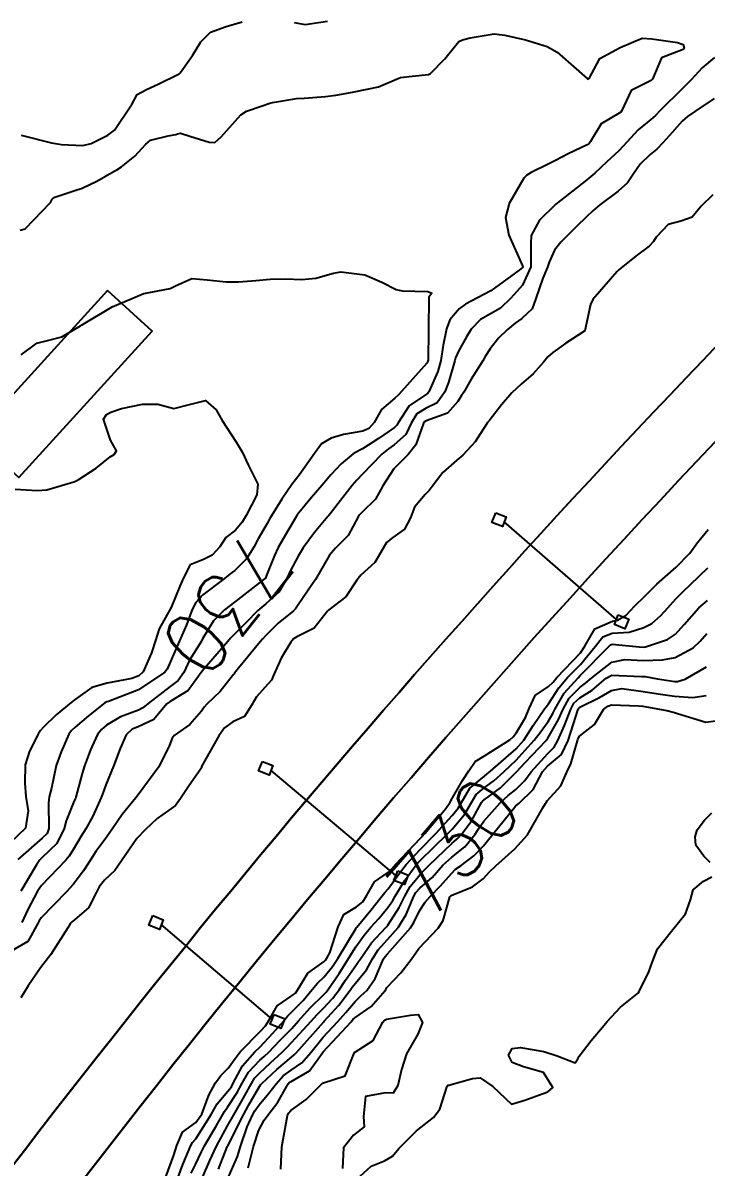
# Model space of a CAD drawing. Header units: metres. Extents: x 318500 to 325275, y 7408834 to 7428799.
# Drawn here: x 322358.5 to 322401.9, y 7417949.4 to 7418021.9 of the extents above; entities that cross this region are included whole.
import ezdxf
from ezdxf.enums import TextEntityAlignment as Align

# ---------------------------------------------------------------- set-up
doc = ezdxf.new("R2010")
doc.units = ezdxf.units.M
doc.header["$MEASUREMENT"] = 0
for name, color, linetype in [('Cotas', 45, 'Continuous'), ('Curvas de Nivel 1m', 11, 'Continuous'), ('Curvas de Nivel 5m', 15, 'Continuous'), ('Edificações', 30, 'Continuous'), ('Linha Férrea', 20, 'Continuous'), ('Pórticos', 45, 'Continuous'), ('Vias Primárias', 230, 'Continuous')]:
    doc.layers.add(name, color=color, linetype=linetype)
doc.styles.add('Style-STANDARD', font='STANDARD.shx')

msp = doc.modelspace()

# ---------------------------------------------------------------- linework, layer by layer
at = {"layer": 'Curvas de Nivel 1m', "flags": 128}
for points, elevation in [([(322358.431, 7418014.817), (322360.342, 7418014.339), (322360.975, 7418014.229), (322362.34, 7418014.16), (322362.877, 7418014.307), (322363.921, 7418014.826), (322364.353, 7418015.14), (322365.469, 7418016.804), (322365.78, 7418017.398), (322366.384, 7418017.721), (322367.117, 7418018.055), (322368.399, 7418018.689), (322368.453, 7418018.716), (322368.522, 7418018.768), (322369.29, 7418019.884), (322369.831, 7418020.749), (322370.436, 7418021.355), (322371.442, 7418021.727), (322372.443, 7418022.017)], 729), ([(322375.753, 7418021.98), (322376.442, 7418021.852), (322377.862, 7418022.056)], 729), ([(322402.422, 7418019.755), (322401.637, 7418019.096), (322400.932, 7418018.332), (322400.394, 7418017.785), (322398.944, 7418016.362), (322398.67, 7418016.071), (322398.372, 7418015.822), (322397.568, 7418015.171), (322396.844, 7418014.385), (322396.616, 7418014.118), (322396.342, 7418013.834), (322395.595, 7418013.137), (322394.818, 7418012.413), (322394.316, 7418011.988), (322392.358, 7418010.449), (322392.326, 7418010.423), (322392.299, 7418010.399), (322391.315, 7418009.43), (322390.784, 7418008.465), (322390.763, 7418007.964), (322390.756, 7418006.465), (322390.228, 7418005.309), (322389.485, 7418004.481), (322388.839, 7418003.862), (322388.205, 7418003.489), (322387.569, 7418003.14), (322386.982, 7418002.518), (322386.679, 7418002.027), (322386.169, 7418001.137), (322385.993, 7418000.701), (322385.946, 7418000.532), (322385.533, 7417999.149), (322385.308, 7417998.538), (322384.827, 7417997.845), (322384.124, 7417997.504), (322383.527, 7417997.15), (322383.177, 7417996.564), (322382.823, 7417995.845), (322382.089, 7417995.184), (322381.727, 7417994.943), (322381.309, 7417994.592), (322380.067, 7417993.301), (322379.722, 7417992.955), (322379.417, 7417992.616), (322378.828, 7417991.843), (322378.033, 7417990.811), (322377.953, 7417990.71), (322377.883, 7417990.632), (322377.034, 7417989.625), (322376.326, 7417988.655), (322375.995, 7417988.121), (322375.484, 7417987.166), (322375.267, 7417986.667), (322374.779, 7417985.854), (322373.954, 7417985.112), (322373.449, 7417984.688), (322372.71, 7417983.926), (322371.927, 7417983.148), (322371.713, 7417982.924), (322371.534, 7417982.716), (322369.901, 7417980.833), (322369.863, 7417980.777), (322369.844, 7417980.741), (322369.018, 7417979.609), (322367.872, 7417978.916), (322367.678, 7417978.763), (322366.852, 7417977.778), (322365.848, 7417977.31), (322365.476, 7417977.165), (322365.086, 7417976.801), (322364.702, 7417975.932), (322364.279, 7417974.813), (322363.798, 7417973.616), (322363.588, 7417973.026), (322363.51, 7417972.823), (322362.962, 7417971.638), (322362.523, 7417970.832), (322362.224, 7417970.366), (322361.741, 7417969.545), (322361.475, 7417969.103), (322361.265, 7417968.847), (322359.714, 7417967.238), (322359.462, 7417966.874), (322358.857, 7417965.718), (322358.476, 7417964.888)], 729), ([(322402.388, 7418017.159), (322401.174, 7418016.328), (322400.699, 7418016.011), (322400.371, 7418015.711), (322399.725, 7418014.984), (322399.163, 7418014.358), (322398.766, 7418013.941), (322398.338, 7418013.6), (322397.71, 7418012.995), (322397.274, 7418012.38), (322396.901, 7418011.797), (322396.309, 7418011.275), (322395.141, 7418010.407), (322394.69, 7418010.018), (322394.289, 7418009.655), (322393.666, 7418009.042), (322393.07, 7418008.438), (322392.675, 7418008.032), (322392.256, 7418007.537), (322391.92, 7418006.778), (322391.816, 7418006.454), (322391.533, 7418005.757), (322391.087, 7418004.461), (322390.856, 7418003.818), (322390.201, 7418003.202), (322389.774, 7418002.899), (322389.251, 7418002.484), (322388.714, 7418001.96), (322388.172, 7418001.284), (322387.871, 7418000.798), (322387.707, 7418000.507), (322386.973, 7417999.343), (322386.502, 7417998.525), (322386.355, 7417998.308), (322386.131, 7417997.927), (322385.47, 7417997.186), (322384.112, 7417996.703), (322384.013, 7417996.65), (322383.961, 7417996.552), (322383.462, 7417995.187), (322382.987, 7417994.566), (322382.071, 7417993.66), (322381.367, 7417992.59), (322380.898, 7417991.747), (322380.034, 7417990.896), (322379.892, 7417990.751), (322379.812, 7417990.612), (322379.182, 7417989.443), (322378.379, 7417988.624), (322377.996, 7417988.19), (322377.102, 7417986.643), (322376.64, 7417985.98), (322375.955, 7417984.97), (322375.832, 7417984.781), (322375.706, 7417984.662), (322374.726, 7417983.884), (322373.926, 7417983.066), (322373.742, 7417982.863), (322373.586, 7417982.685), (322372.217, 7417981.019), (322371.971, 7417980.709), (322371.942, 7417980.667), (322371.899, 7417980.612), (322371.057, 7417979.548), (322370.203, 7417978.735), (322370.044, 7417978.56), (322369.863, 7417978.296), (322369.137, 7417977.46), (322368.14, 7417976.757), (322368.001, 7417976.595), (322367.834, 7417976.143), (322367.15, 7417974.77), (322365.791, 7417972.9), (322365.701, 7417972.791), (322364.84, 7417971.738), (322364.201, 7417970.813), (322363.754, 7417970.19), (322363.165, 7417969.406), (322362.8, 7417968.829), (322362.385, 7417968.172), (322361.715, 7417967.31), (322361.295, 7417966.846), (322360.513, 7417966.042), (322359.685, 7417965.181), (322359.561, 7417964.992), (322359.512, 7417964.873), (322358.847, 7417963.697), (322357.651, 7417962.989)], 728), ([(322402.307, 7418011.042), (322401.572, 7418010.321), (322400.996, 7418009.623), (322400.285, 7418009.361), (322399.479, 7418009.155), (322398.713, 7418008.363), (322398.546, 7418008.086), (322398.261, 7418007.795), (322397.451, 7418007.179), (322396.481, 7418006.388), (322396.347, 7418006.281), (322396.238, 7418006.18), (322394.695, 7418004.413), (322394.538, 7418004.093), (322394.19, 7418002.42), (322392.988, 7418001.628), (322392.169, 7418001.037), (322391.85, 7418000.768), (322391.594, 7418000.456), (322390.92, 7417999.695), (322390.146, 7417999.029), (322389.559, 7417998.479), (322388.899, 7417997.717), (322388.113, 7417996.715), (322388.019, 7417996.594), (322387.954, 7417996.502), (322387.221, 7417995.385), (322386.445, 7417994.525), (322386.077, 7417994.214), (322385.172, 7417993.436), (322384.507, 7417992.546), (322384.318, 7417992.286), (322384.052, 7417992.046), (322383.375, 7417991.225), (322383.124, 7417990.564), (322382.746, 7417989.842), (322382.011, 7417989.31), (322381.608, 7417988.984), (322381.38, 7417988.586), (322380.868, 7417987.715), (322379.983, 7417986.928), (322379.718, 7417986.604), (322379.031, 7417985.547), (322377.951, 7417984.722), (322377.9, 7417984.682), (322377.87, 7417984.631), (322377.014, 7417983.563), (322375.925, 7417983.006), (322375.709, 7417982.876), (322375.533, 7417982.664), (322374.93, 7417981.649), (322374.485, 7417980.674), (322374.313, 7417980.256), (322373.887, 7417979.791), (322373.35, 7417979.215), (322373.057, 7417978.692), (322372.602, 7417977.956), (322371.854, 7417977.619), (322371.316, 7417977.25), (322370.964, 7417976.723), (322369.875, 7417974.794), (322369.861, 7417974.739), (322369.857, 7417974.702), (322369.819, 7417974.642), (322369.034, 7417973.515), (322368.536, 7417972.753), (322368.228, 7417972.311), (322367.779, 7417972.008), (322367.059, 7417971.483), (322366.284, 7417970.782), (322365.754, 7417970.223), (322364.785, 7417968.804), (322364.359, 7417968.182), (322363.721, 7417967.574), (322363.378, 7417967.159), (322363.215, 7417966.825), (322362.691, 7417965.834), (322361.682, 7417964.965), (322361.614, 7417964.908), (322361.556, 7417964.842), (322361.385, 7417964.554), (322360.309, 7417962.86), (322359.642, 7417962.027), (322358.877, 7417960.881), (322358.398, 7417960.108)], 727), ([(322358.424, 7418000.896), (322359.42, 7418001.633), (322360.174, 7418001.824), (322361.006, 7418002.029), (322362.188, 7418002.728), (322362.259, 7418002.779), (322362.364, 7418002.847), (322364.201, 7418003.946), (322366.21, 7418004.79), (322367.877, 7418005.111), (322368.218, 7418005.277), (322369.253, 7418005.726), (322370.224, 7418005.66), (322371.427, 7418005.517), (322372.222, 7418005.522), (322373.315, 7418005.608), (322374.225, 7418005.69), (322375.19, 7418005.711), (322376.225, 7418005.671), (322377.122, 7418005.751), (322378.232, 7418006.071), (322378.703, 7418006.156), (322380.23, 7418005.975), (322381.31, 7418005.508), (322382.217, 7418005.039), (322382.589, 7418004.948), (322384.224, 7418004.909), (322384.471, 7418004.796), (322384.301, 7418004.549), (322384.283, 7418004.485), (322384.273, 7418002.549), (322384.273, 7418002.465), (322384.239, 7418000.549), (322384.225, 7418000.484), (322384.158, 7418000.366), (322382.565, 7417998.574), (322382.36, 7417998.354), (322382.134, 7417998.153), (322381.283, 7417997.432), (322380.829, 7417996.599), (322380.486, 7417996.223), (322380.102, 7417996.058), (322378.877, 7417995.844), (322378.095, 7417995.61), (322377.482, 7417995.247), (322377.044, 7417994.646), (322376.066, 7417993.259), (322375.6, 7417992.665), (322374.966, 7417991.746), (322374.3, 7417990.677), (322374.199, 7417990.506), (322374.023, 7417990.192), (322373.468, 7417989.228), (322373.179, 7417988.692), (322372.72, 7417987.968), (322371.978, 7417987.219), (322371.692, 7417986.996), (322371.327, 7417986.72), (322369.959, 7417985.679), (322369.506, 7417985.193), (322369.279, 7417984.747), (322368.908, 7417983.778), (322368.464, 7417982.755), (322368.296, 7417982.377), (322367.9, 7417981.449), (322367.695, 7417980.961), (322367.538, 7417980.765), (322365.879, 7417979.651), (322363.964, 7417978.911), (322363.871, 7417978.889), (322363.816, 7417978.875), (322363.738, 7417978.821), (322362.687, 7417978.003), (322361.847, 7417977.29), (322361.612, 7417977.075), (322361.446, 7417976.846), (322360.954, 7417975.722), (322360.648, 7417974.857), (322360.342, 7417973.408), (322360.203, 7417972.864), (322360.157, 7417972.492), (322360.18, 7417970.864), (322360.072, 7417970.548), (322359.751, 7417970.238), (322358.22, 7417968.893)], 731), ([(322358.045, 7417992.382), (322359.449, 7417992.284), (322360.045, 7417992.335), (322361.777, 7417992.844), (322361.969, 7417992.923), (322362.052, 7417992.969), (322363.183, 7417993.709), (322364.074, 7417994.42), (322364.316, 7417994.577), (322364.483, 7417994.814), (322364.09, 7417995.474), (322363.654, 7417996.825), (322363.834, 7417997.101), (322364.114, 7417997.255), (322364.797, 7417997.49), (322366.12, 7417997.773), (322367.104, 7417997.764), (322368.117, 7417997.486), (322369.104, 7417997.735), (322370.123, 7417997.998), (322370.791, 7417997.404), (322371.186, 7417996.724), (322372.089, 7417995.342), (322372.462, 7417994.706), (322372.837, 7417993.929), (322373.444, 7417992.689), (322373.37, 7417992.017), (322372.708, 7417990.7), (322372.453, 7417990.274), (322372.016, 7417989.768), (322371.409, 7417989.319), (322371.024, 7417988.725), (322370.541, 7417988.182), (322369.988, 7417987.923), (322369.152, 7417987.579), (322368.723, 7417986.752), (322368.502, 7417986.217), (322367.951, 7417984.881), (322367.889, 7417984.761), (322367.179, 7417983.524), (322366.944, 7417982.775), (322366.699, 7417981.988), (322366.17, 7417980.786), (322365.887, 7417980.528), (322365.451, 7417980.362), (322363.882, 7417980.066), (322362.917, 7417979.793), (322361.872, 7417979.062), (322361.606, 7417978.844), (322360.641, 7417978.075), (322359.846, 7417977.273), (322359.653, 7417977.063), (322359.527, 7417976.875), (322358.949, 7417975.758), (322358.687, 7417974.887), (322358.653, 7417973.741), (322358.719, 7417972.886), (322358.874, 7417971.981), (322358.698, 7417970.886), (322357.746, 7417969.968)], 732), ([(322367.6, 7417948.759), (322368.11, 7417950.134), (322368.296, 7417950.752), (322368.662, 7417951.595), (322369.515, 7417952.208), (322369.884, 7417952.735), (322370.331, 7417953.935), (322370.759, 7417954.722), (322371.09, 7417955.184), (322371.564, 7417955.664), (322372.002, 7417956.275), (322372.329, 7417956.699), (322373.593, 7417957.992), (322373.929, 7417958.345), (322374.148, 7417958.675), (322374.667, 7417959.616), (322375.624, 7417960.272), (322375.843, 7417960.441), (322375.986, 7417960.655), (322376.616, 7417961.675), (322377.657, 7417962.419), (322377.763, 7417962.524), (322377.829, 7417962.627), (322378.014, 7417962.975), (322378.547, 7417964.617), (322378.906, 7417965.398), (322379.699, 7417965.891), (322380.095, 7417966.206), (322380.329, 7417966.594), (322380.841, 7417967.471), (322381.733, 7417968.083), (322381.979, 7417968.334), (322382.17, 7417968.574), (322383.757, 7417970.244), (322384.042, 7417970.546), (322385.373, 7417972.115), (322385.641, 7417972.522), (322385.692, 7417972.621), (322385.794, 7417972.805), (322386.426, 7417973.898), (322386.82, 7417974.51), (322387.232, 7417975.1), (322387.83, 7417975.458), (322389.425, 7417976.476), (322389.644, 7417976.672), (322389.847, 7417976.941), (322390.425, 7417977.899), (322390.653, 7417978.458), (322391.036, 7417979.3), (322391.891, 7417979.851), (322392.187, 7417980.146), (322392.422, 7417980.435), (322393.916, 7417981.993), (322394.194, 7417982.416), (322394.829, 7417983.514), (322395.944, 7417984.001), (322396.267, 7417984.065), (322396.815, 7417984.381), (322397.351, 7417984.984), (322397.968, 7417985.578), (322398.367, 7417985.972), (322398.762, 7417986.358), (322399.991, 7417987.427), (322400.844, 7417988.327), (322401.339, 7417988.991), (322402.022, 7417989.809)], 727), ([(322368.389, 7417948.751), (322368.673, 7417949.557), (322369.193, 7417950.743), (322369.306, 7417950.938), (322369.504, 7417951.168), (322370.485, 7417952.726), (322370.852, 7417953.398), (322371.542, 7417954.189), (322371.773, 7417954.481), (322371.885, 7417954.705), (322372.468, 7417955.795), (322373.255, 7417956.685), (322373.583, 7417957.002), (322374.392, 7417957.872), (322375.086, 7417958.665), (322375.32, 7417958.947), (322375.609, 7417959.238), (322376.313, 7417959.956), (322376.897, 7417960.641), (322377.23, 7417961.042), (322377.642, 7417961.45), (322378.178, 7417962.097), (322378.512, 7417962.617), (322379.679, 7417964.544), (322379.705, 7417964.575), (322379.721, 7417964.6), (322380.613, 7417965.674), (322381.334, 7417966.584), (322381.505, 7417966.791), (322381.717, 7417967.04), (322382.364, 7417967.937), (322382.845, 7417968.563), (322383.75, 7417969.519), (322384.736, 7417970.535), (322385.777, 7417971.671), (322386.161, 7417972.14), (322386.365, 7417972.514), (322386.894, 7417973.418), (322387.815, 7417974.184), (322387.999, 7417974.316), (322388.205, 7417974.494), (322389.834, 7417975.903), (322390.312, 7417976.463), (322390.91, 7417977.398), (322391.631, 7417978.444), (322391.737, 7417978.577), (322391.875, 7417978.769), (322392.548, 7417979.776), (322393.086, 7417980.428), (322393.908, 7417981.264), (322394.851, 7417982.406), (322395.321, 7417983.008), (322395.933, 7417983.234), (322396.996, 7417983.317), (322397.938, 7417983.597), (322398.439, 7417983.866), (322399.013, 7417984.354), (322399.458, 7417984.847), (322399.966, 7417985.417), (322400.42, 7417985.887), (322400.892, 7417986.326), (322401.991, 7417987.388)], 728), ([(322369.216, 7417949), (322369.482, 7417949.549), (322369.869, 7417950.36), (322370.055, 7417950.732), (322370.822, 7417952.029), (322371.216, 7417952.715), (322371.327, 7417952.909), (322371.527, 7417953.191), (322372.138, 7417954.104), (322372.448, 7417954.697), (322372.854, 7417955.397), (322373.572, 7417956.155), (322373.853, 7417956.4), (322374.135, 7417956.674), (322374.843, 7417957.412), (322375.595, 7417958.173), (322376.029, 7417958.654), (322376.765, 7417959.49), (322377.626, 7417960.333), (322377.772, 7417960.484), (322377.88, 7417960.626), (322378.593, 7417961.669), (322379.204, 7417962.607), (322379.668, 7417963.355), (322380.186, 7417964.084), (322380.614, 7417964.591), (322381.117, 7417965.157), (322381.699, 7417965.847), (322381.998, 7417966.284), (322382.155, 7417966.573), (322382.744, 7417967.545), (322383.496, 7417968.554), (322383.743, 7417968.819), (322385.479, 7417970.524), (322385.764, 7417970.804), (322386.553, 7417971.738), (322386.994, 7417972.508), (322387.294, 7417973.009), (322387.804, 7417973.436), (322388.421, 7417973.881), (322389.074, 7417974.481), (322389.827, 7417975.199), (322390.982, 7417976.453), (322391.349, 7417976.946), (322391.858, 7417977.647), (322392.162, 7417978.141), (322392.303, 7417978.436), (322392.887, 7417979.428), (322393.765, 7417980.421), (322393.901, 7417980.554), (322395.706, 7417982.393), (322395.812, 7417982.501), (322395.922, 7417982.536), (322397.642, 7417982.373), (322397.92, 7417982.356), (322398.047, 7417982.368), (322399.435, 7417982.839), (322399.933, 7417983.179), (322400.489, 7417983.784), (322400.952, 7417984.325), (322401.431, 7417984.845), (322401.965, 7417985.31)], 729), ([(322370.948, 7417949.248), (322371.499, 7417950.67), (322371.514, 7417950.696), (322371.531, 7417950.74), (322372.522, 7417952.695), (322372.879, 7417953.34), (322373.547, 7417954.497), (322373.619, 7417954.609), (322373.686, 7417954.679), (322374.656, 7417955.577), (322375.575, 7417956.355), (322375.743, 7417956.493), (322375.897, 7417956.655), (322377.6, 7417958.584), (322377.646, 7417958.629), (322378.583, 7417959.648), (322379.305, 7417960.605), (322379.436, 7417960.8), (322379.637, 7417961.054), (322380.34, 7417961.902), (322380.719, 7417962.589), (322381.085, 7417963.167), (322381.672, 7417963.819), (322382.339, 7417964.57), (322382.86, 7417965.394), (322383.344, 7417966.555), (322383.472, 7417966.796), (322383.718, 7417967.065), (322384.51, 7417967.756), (322385.181, 7417968.528), (322385.745, 7417969.048), (322386.576, 7417969.688), (322387.237, 7417970.505), (322387.44, 7417970.828), (322387.772, 7417971.318), (322388.809, 7417972.485), (322389.333, 7417972.941), (322389.803, 7417973.325), (322390.376, 7417973.897), (322390.784, 7417974.456), (322391.832, 7417975.609), (322392.248, 7417976.024), (322392.486, 7417976.434), (322392.904, 7417977.38), (322393.299, 7417978.426), (322393.497, 7417978.803), (322393.881, 7417979.146), (322394.659, 7417979.637), (322395.54, 7417980.395), (322395.902, 7417980.59), (322397.775, 7417980.498), (322397.901, 7417980.493), (322398.019, 7417980.486), (322398.793, 7417980.357), (322399.897, 7417980.171), (322400.064, 7417980.171), (322400.557, 7417980.33), (322401.908, 7417981.112)], 731), ([(322371.554, 7417948.709), (322372.142, 7417950.048), (322372.348, 7417950.697), (322372.764, 7417951.942), (322373.112, 7417952.686), (322373.258, 7417952.95), (322373.53, 7417953.336), (322374.149, 7417954.066), (322374.6, 7417954.669), (322375.054, 7417955.168), (322375.563, 7417955.532), (322376.232, 7417955.988), (322376.798, 7417956.642), (322377.59, 7417957.63), (322378.514, 7417958.616), (322379.021, 7417959.196), (322379.619, 7417959.883), (322379.983, 7417960.238), (322380.349, 7417960.593), (322380.888, 7417961.341), (322381.424, 7417962.582), (322381.511, 7417962.732), (322381.663, 7417962.907), (322383.136, 7417964.558), (322383.342, 7417964.899), (322383.696, 7417965.631), (322384.056, 7417966.193), (322384.368, 7417966.54), (322385.032, 7417967.218), (322385.732, 7417968.005), (322385.984, 7417968.27), (322386.35, 7417968.514), (322387.137, 7417969.115), (322387.753, 7417969.761), (322388.347, 7417970.491), (322389.787, 7417972.262), (322390.025, 7417972.466), (322390.917, 7417973.339), (322391.513, 7417974.445), (322391.824, 7417974.801), (322392.716, 7417975.546), (322393.137, 7417976.427), (322393.311, 7417976.963), (322393.762, 7417978.421), (322393.801, 7417978.491), (322393.872, 7417978.552), (322395.113, 7417979.17), (322395.888, 7417979.61), (322396.542, 7417979.731), (322397.888, 7417979.546), (322398.841, 7417979.401), (322399.883, 7417979.238), (322401.05, 7417979.155), (322401.885, 7417979.296)], 732), ([(322372.837, 7417949.332), (322373.157, 7417950.685), (322373.51, 7417951.717), (322373.845, 7417952.349), (322374.08, 7417952.674), (322374.703, 7417953.498), (322375.376, 7417954.662), (322375.454, 7417954.759), (322375.552, 7417954.821), (322376.721, 7417955.484), (322377.542, 7417956.631), (322377.581, 7417956.686), (322379.357, 7417958.604), (322379.469, 7417958.735), (322379.604, 7417958.857), (322380.635, 7417959.57), (322381.52, 7417960.581), (322381.56, 7417960.652), (322381.633, 7417960.775), (322382.507, 7417961.707), (322383.166, 7417962.557), (322383.667, 7417963.247), (322384.884, 7417964.532), (322385.197, 7417965.017), (322385.63, 7417966.521), (322385.66, 7417966.571), (322385.711, 7417966.606), (322387.072, 7417967.154), (322387.728, 7417967.667), (322388.13, 7417968.098), (322388.543, 7417968.488), (322389.751, 7417969.561), (322390.544, 7417970.458), (322391.514, 7417972.172), (322391.69, 7417972.441), (322391.727, 7417972.505), (322391.793, 7417972.616), (322392.672, 7417973.566), (322393.045, 7417974.428), (322393.291, 7417974.96), (322393.718, 7417976.421), (322393.745, 7417976.517), (322393.844, 7417976.711), (322394.811, 7417977.451), (322395.374, 7417978.397), (322395.643, 7417978.624), (322395.875, 7417978.702), (322397.602, 7417978.645), (322397.874, 7417978.61), (322399.385, 7417978.347), (322399.868, 7417978.218), (322400.058, 7417978.146), (322401.859, 7417977.592), (322402.473, 7417977.692)], 733), ([(322402.146, 7417968.706), (322401.748, 7417969.112), (322401.226, 7417969.79), (322401.188, 7417970.319), (322401.314, 7417970.77), (322401.776, 7417971.385), (322402.243, 7417971.844)], 734), ([(322379.692, 7417948.598), (322380.628, 7417949.443), (322381.488, 7417949.781), (322381.985, 7417950.08), (322382.377, 7417950.567), (322383.511, 7417951.685), (322384.587, 7417952.534), (322384.99, 7417953.066), (322385.454, 7417954.521), (322385.498, 7417954.573), (322385.551, 7417954.589), (322387.061, 7417955.001), (322387.558, 7417955.051), (322388.362, 7417954.488), (322389.534, 7417953.383), (322390.373, 7417953.622), (322391.544, 7417954.053), (322391.834, 7417954.148), (322392.163, 7417954.434), (322391.564, 7417955.381), (322390.287, 7417955.741), (322389.573, 7417956.016), (322389.345, 7417956.474), (322389.584, 7417956.895), (322390.097, 7417956.974), (322391.583, 7417956.722), (322392.44, 7417956.431), (322393.574, 7417955.988), (322393.742, 7417956.253), (322393.834, 7417956.416), (322394.599, 7417957.414), (322395.424, 7417958.393), (322395.503, 7417958.49), (322395.603, 7417958.611), (322396.462, 7417959.532), (322397.518, 7417960.362), (322397.578, 7417960.413), (322397.632, 7417960.513), (322398.244, 7417961.761), (322398.464, 7417962.352), (322398.799, 7417963.218), (322399.68, 7417964.34), (322400.585, 7417965.438), (322400.887, 7417966.322), (322401.064, 7417966.976), (322401.728, 7417967.515), (322402.243, 7417967.792)], 734), ([(322374.894, 7417949.251), (322374.963, 7417950.665), (322375.041, 7417951.128), (322375.32, 7417952.662), (322375.382, 7417952.801), (322375.525, 7417952.966), (322376.516, 7417953.665), (322377.462, 7417954.631), (322377.509, 7417954.673), (322377.551, 7417954.696), (322378.988, 7417955.179), (322379.546, 7417956.601), (322379.581, 7417956.651), (322380.762, 7417957.414), (322381.38, 7417958.582), (322381.484, 7417958.699), (322381.603, 7417958.761), (322383.137, 7417959.027), (322383.608, 7417959.06), (322383.886, 7417958.546), (322383.593, 7417957.815), (322382.865, 7417956.561), (322382.567, 7417955.563), (322382.327, 7417954.568), (322382.035, 7417954.08), (322381.543, 7417954.095), (322380.273, 7417953.858), (322380.15, 7417952.594), (322380.181, 7417951.926), (322379.508, 7417951.416), (322378.871, 7417950.609), (322378.804, 7417949.286)], 734)]:
    msp.add_lwpolyline(points, dxfattribs=dict(at, elevation=elevation))
at = {"layer": 'Curvas de Nivel 5m', "elevation": 730, "flags": 128}
for points in [[(322358.361, 7418008.807), (322358.687, 7418008.894), (322360.287, 7418010.548), (322360.388, 7418010.77), (322360.488, 7418010.868), (322361.838, 7418011.314), (322362.299, 7418011.459), (322363.231, 7418011.911), (322364.316, 7418012.541), (322364.498, 7418012.637), (322364.782, 7418012.813), (322365.637, 7418013.494), (322366.342, 7418014.262), (322366.629, 7418014.504), (322367.76, 7418014.776), (322368.245, 7418014.878), (322368.351, 7418014.909), (322368.527, 7418014.943), (322369.133, 7418014.758), (322370.344, 7418014.373), (322370.71, 7418014.369), (322371.125, 7418014.728), (322372.364, 7418016.115), (322372.718, 7418016.355), (322373.723, 7418016.696), (322374.209, 7418016.855), (322374.373, 7418016.903), (322375.897, 7418017.147), (322376.378, 7418017.171), (322377.739, 7418017.28), (322378.381, 7418017.354), (322379.452, 7418017.551), (322380.387, 7418017.742), (322381.104, 7418017.884), (322382.398, 7418018.447), (322382.494, 7418018.484), (322383.233, 7418018.568), (322384.271, 7418018.683), (322384.403, 7418018.741), (322385.301, 7418019.657), (322386.003, 7418020.534), (322386.199, 7418020.765), (322386.433, 7418020.862), (322386.903, 7418020.992), (322388.438, 7418021.256), (322389.117, 7418021.17), (322390.434, 7418020.865), (322391.791, 7418020.456), (322392.424, 7418020.082), (322394.334, 7418018.421), (322394.368, 7418018.388), (322394.4, 7418018.378), (322394.466, 7418018.419), (322395.135, 7418019.694), (322396.43, 7418020.39), (322397.834, 7418020.981), (322398.438, 7418020.937), (322400.073, 7418020.708), (322400.434, 7418020.578), (322400.5, 7418020.339), (322400.478, 7418020.291), (322400.429, 7418020.258), (322399.045, 7418019.736), (322398.476, 7418018.369), (322398.399, 7418018.29), (322397.122, 7418017.654), (322396.546, 7418016.388), (322396.481, 7418016.286), (322396.377, 7418016.218), (322395.222, 7418015.552), (322394.543, 7418014.417), (322394.464, 7418014.302), (322394.347, 7418014.221), (322393.127, 7418013.649), (322392.332, 7418013.228), (322391.812, 7418012.97), (322390.788, 7418012.465), (322390.501, 7418012.285), (322390.316, 7418012.09), (322389.397, 7418010.484), (322389.161, 7418009.613), (322389.364, 7418008.484), (322390.241, 7418006.539), (322390.253, 7418006.47), (322390.24, 7418006.438), (322390.032, 7418006.267), (322388.225, 7418004.962), (322387.385, 7418004.513), (322386.62, 7418004.118), (322386.209, 7418003.816), (322385.621, 7418003.113), (322385.415, 7418002.538), (322385.199, 7418001.515), (322385.049, 7418000.541), (322384.864, 7417999.832), (322384.296, 7417998.548), (322384.23, 7417998.458), (322384.138, 7417998.406), (322383.04, 7417997.652), (322382.337, 7417996.577), (322382.257, 7417996.429), (322382.106, 7417996.287), (322381.106, 7417995.584), (322380.085, 7417994.936), (322379.868, 7417994.828), (322379.499, 7417994.616), (322378.722, 7417993.975), (322378.066, 7417993.278), (322377.528, 7417992.638), (322376.854, 7417991.842), (322376.033, 7417990.87), (322375.943, 7417990.749), (322375.887, 7417990.661), (322375.197, 7417989.484), (322374.739, 7417988.673), (322374.498, 7417988.172), (322373.973, 7417986.851), (322373.918, 7417986.734), (322373.864, 7417986.682), (322371.955, 7417985.199), (322371.323, 7417984.719), (322370.636, 7417984.033), (322369.922, 7417982.874), (322369.882, 7417982.779), (322369.859, 7417982.741), (322369.116, 7417981.54), (322368.739, 7417980.752), (322368.392, 7417980.248), (322367.881, 7417979.866), (322366.475, 7417978.781), (322366.151, 7417978.501), (322365.864, 7417978.361), (322364.719, 7417977.945), (322363.849, 7417977.399), (322363.532, 7417977.136), (322363.266, 7417976.826), (322362.82, 7417975.835), (322362.45, 7417974.834), (322362.295, 7417974.345), (322361.897, 7417972.839), (322361.866, 7417972.762), (322361.786, 7417972.601), (322361.278, 7417971.337), (322361.149, 7417970.849), (322360.696, 7417969.906), (322359.732, 7417968.988), (322359.608, 7417968.872), (322359.408, 7417968.556), (322358.4, 7417966.89)], [(322369.941, 7417948.733), (322370.402, 7417949.81), (322370.828, 7417950.72), (322371.513, 7417952.002), (322371.909, 7417952.704), (322372.506, 7417953.725), (322373.03, 7417954.688), (322373.226, 7417955.014), (322373.56, 7417955.37), (322374.254, 7417955.989), (322374.985, 7417956.666), (322375.284, 7417956.962), (322375.586, 7417957.277), (322376.821, 7417958.642), (322377.193, 7417959.049), (322377.613, 7417959.472), (322378.175, 7417960.068), (322378.594, 7417960.616), (322379.012, 7417961.236), (322379.653, 7417962.162), (322379.836, 7417962.42), (322379.947, 7417962.597), (322380.657, 7417963.604), (322381.564, 7417964.581), (322381.62, 7417964.642), (322381.682, 7417964.718), (322382.415, 7417965.853), (322382.766, 7417966.564), (322383.109, 7417967.169), (322383.731, 7417967.944), (322384.029, 7417968.253), (322384.308, 7417968.541), (322385.754, 7417969.9), (322386.082, 7417970.192), (322386.383, 7417970.514), (322386.973, 7417971.307), (322387.638, 7417972.502), (322387.697, 7417972.595), (322387.793, 7417972.676), (322388.846, 7417973.443), (322389.819, 7417974.412), (322389.847, 7417974.442), (322389.867, 7417974.469), (322390.411, 7417975.047), (322391.739, 7417976.442), (322391.783, 7417976.498), (322391.842, 7417976.584), (322392.524, 7417977.77), (322392.811, 7417978.431), (322393.195, 7417979.112), (322393.891, 7417979.811), (322394.239, 7417980.07), (322394.642, 7417980.409), (322395.91, 7417981.394), (322396.728, 7417981.565), (322397.911, 7417981.507), (322399.11, 7417981.55), (322399.914, 7417981.691), (322401.071, 7417982.323), (322401.513, 7417982.73), (322401.934, 7417983.219)]]:
    msp.add_lwpolyline(points, dxfattribs=at)
at = {"layer": 'Edificações'}
msp.add_lwpolyline([(322363.898, 7418004.978), (322355.441, 7417995.687), (322358.276, 7417993.107), (322366.732, 7418002.399)], close=True, dxfattribs=at)
at = {"layer": 'Linha Férrea'}
for points in [[(323316.211, 7418903.384), (323295.96, 7418857.357), (323255.659, 7418767.115), (323232.006, 7418717.903), (323140.483, 7418539.697, -0.015254), (323123.008, 7418508.231, -0.061006), (323056.396, 7418409.178, -0.093744), (322932.678, 7418312.342), (322756.559, 7418221.684), (322577.423, 7418127.211, 0.021826), (322500.355, 7418082.325, 0.036627), (322429.661, 7418027.862, 0.080354), (322310.742, 7417877.678), (322269.066, 7417801.216), (322233.98, 7417737.989, -0.002223), (322154.866, 7417593.007)], [(322154.866, 7417593.007, 0.002223), (322233.98, 7417737.989), (322269.066, 7417801.216), (322310.742, 7417877.678, -0.080354), (322429.661, 7418027.862, -0.036627), (322500.355, 7418082.325, -0.021826), (322577.423, 7418127.211), (322756.559, 7418221.684), (322932.678, 7418312.342, 0.093744), (323056.396, 7418409.178, 0.061006), (323123.008, 7418508.231, 0.015254), (323140.483, 7418539.697), (323232.006, 7418717.903), (323255.659, 7418767.115), (323295.96, 7418857.357), (323316.211, 7418903.384)], [(323318.171, 7418898.232), (323303.703, 7418864.835, 0.016709), (323274.177, 7418784.716, -0.035367), (323251.304, 7418730.96), (323150.802, 7418532.231, -0.11004), (322987.223, 7418339.833, -0.043194), (322935.017, 7418307.812), (322758.729, 7418217.454), (322579.685, 7418123.414, 0.015591), (322512.526, 7418085.272, 0.028884), (322446.677, 7418037.336, 0.09114), (322311.042, 7417869.936), (322250.355, 7417758.079, 0.01377), (322231.115, 7417719.375, -0.006143), (322196.377, 7417647.065, -0.005702), (322169.668, 7417596.023)], [(322169.668, 7417596.023, 0.005702), (322196.377, 7417647.065, 0.006143), (322231.115, 7417719.375, -0.01377), (322250.355, 7417758.079), (322311.042, 7417869.936, -0.09114), (322446.677, 7418037.336, -0.028884), (322512.526, 7418085.272, -0.015591), (322579.685, 7418123.414), (322758.729, 7418217.454), (322935.017, 7418307.812, 0.043194), (322987.223, 7418339.833, 0.11004), (323150.802, 7418532.231), (323251.304, 7418730.96, 0.035367), (323274.177, 7418784.716, -0.016709), (323303.703, 7418864.835), (323318.171, 7418898.232)]]:
    msp.add_lwpolyline(points, format="xyb", dxfattribs=at)
at = {"layer": 'Pórticos'}
for points in [[(322388.541, 7417990.884), (322389.206, 7417990.614), (322388.957, 7417990.002), (322388.293, 7417990.272)], [(322396.314, 7417984.408), (322396.979, 7417984.138), (322396.73, 7417983.526), (322396.066, 7417983.796)], [(322373.739, 7417975.115), (322374.403, 7417974.846), (322374.155, 7417974.234), (322373.49, 7417974.503)], [(322382.325, 7417968.177), (322382.989, 7417967.907), (322382.741, 7417967.295), (322382.076, 7417967.565)], [(322366.778, 7417965.342), (322367.442, 7417965.072), (322367.194, 7417964.46), (322366.53, 7417964.73)], [(322374.482, 7417959.06), (322375.146, 7417958.79), (322374.898, 7417958.178), (322374.233, 7417958.447)]]:
    msp.add_lwpolyline(points, close=True, dxfattribs=at)
for points in [[(322396.19, 7417984.102), (322389.081, 7417990.308)], [(322382.201, 7417967.871), (322374.279, 7417974.54)], [(322374.358, 7417958.754), (322367.318, 7417964.766)]]:
    msp.add_lwpolyline(points, dxfattribs=at)
at = {"layer": 'Vias Primárias'}
for points in [[(323715.644, 7420145.548, 0), (323709.04, 7420132.939)], [(323831.088, 7420001.787, 0), (323833.844, 7420008.443, 0.220888)], [(322871.755, 7418055.651, 0.000002), (322880.943, 7418048.886, -0.018146)]]:
    msp.add_lwpolyline(points, format="xyb", dxfattribs=at)

# ---------------------------------------------------------------- texts
at = {"layer": 'Cotas', "style": 'Style-STANDARD'}
for rotation, p in [(231.79313, (322371.486, 7417985.067, 730)), (49.38699, (322385.874, 7417969.683, 730))]:
    msp.add_text('730', height=4, rotation=rotation, dxfattribs=at).set_placement(p, align=Align.MIDDLE_CENTER)

doc.saveas('drawing.dxf')
